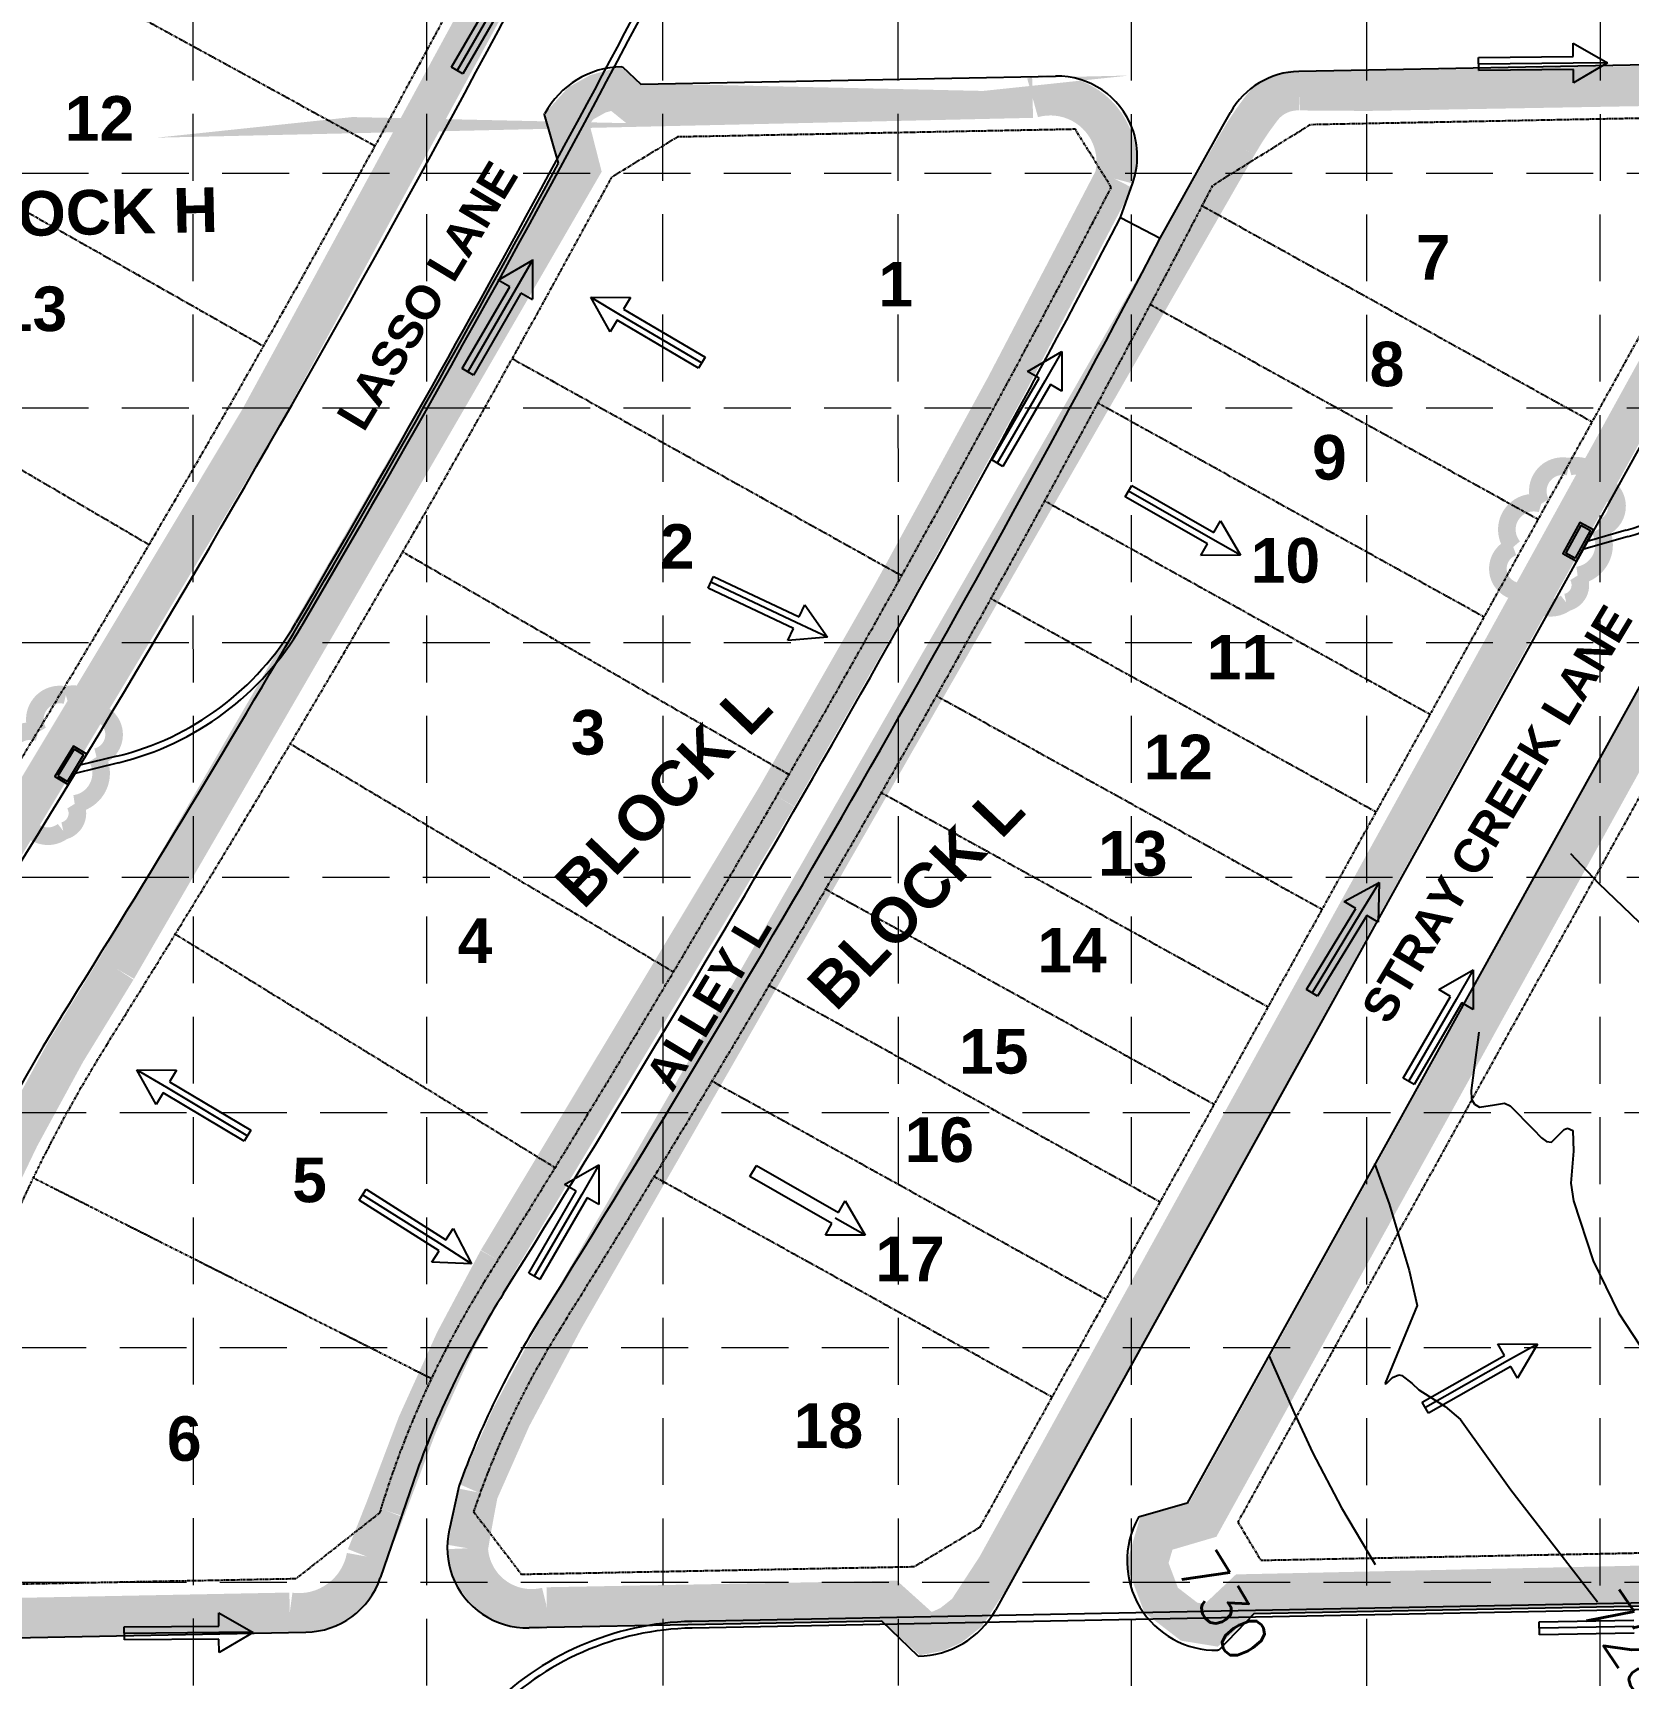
# Model space of a CAD drawing. Header units: inches. Extents: x 2520351 to 2523325, y 7106287 to 7111535.
# Drawn here: x 2520900.6 to 2521258.4, y 7106847.3 to 7107216.3 of the extents above; entities that cross this region are included whole.
import ezdxf
from ezdxf.enums import TextEntityAlignment as Align

# ---------------------------------------------------------------- set-up
doc = ezdxf.new("R2010")
doc.units = ezdxf.units.IN
doc.header["$MEASUREMENT"] = 0
for name, pattern in [('DASHED', [0.75, 0.5, -0.25]), ('HIDDEN', [0.375, 0.25, -0.125]), ('XSITE-SC2$0$PHANTOM2', [1.25, 0.625, -0.125, 0.125, -0.125, 0.125, -0.125])]:
    doc.linetypes.add(name, pattern=pattern)
for name, color, linetype in [('1 EROSION BLANKET', 84, 'Continuous'), ('CONTOURS', 35, 'Continuous'), ('GRID', 254, 'DASHED'), ('LEGEND', 7, 'Continuous'), ('STORM', 5, 'Continuous'), ('TITLE-TXT', 7, 'Continuous'), ('XDAM-sc2$0$ARROWSHADE', 9, 'Continuous'), ('XPAV-sc2$0$P-ALLEY', 11, 'Continuous'), ('XPAV-sc2$0$P-FOC', 11, 'Continuous'), ('XSITE-SC$0$bdy-65acres', 1, 'Continuous'), ('XSITE-SC2$0$1-BLOCK-NUMBER', 251, 'Continuous'), ('XSITE-SC2$0$1-LOT NUMBER', 251, 'Continuous'), ('XSITE-SC2$0$P-LOTS', 251, 'XSITE-SC2$0$PHANTOM2'), ('XSITE-SC2$0$P-ROW-01', 3, 'XSITE-SC2$0$PHANTOM2')]:
    doc.layers.add(name, color=color, linetype=linetype)
doc.styles.get("Standard").update_dxf_attribs({"font": 'ARIALBD.TTF'})
doc.styles.add('STREET', font='ARIALBD.TTF', dxfattribs={"height": 15})
doc.styles.add('XTOPO-SC1-sec$0$L100', font='simplex', dxfattribs={"height": 10})

msp = doc.modelspace()

# ---------------------------------------------------------------- linework, layer by layer
for p, q in [((2520994.469848324, 7107208.605812022), (2521005.107984765, 7107226.957548859)), ((2521007.616265262, 7107225.503548598), (2520996.97812882, 7107207.15181176)), ((2521246.057065231, 7107211.012486827), (2521246.025009441, 7107214.013684961)), ((2521246.025009441, 7107214.013684961), (2521253.781446911, 7107209.645288655)), ((2521224.846104265, 7107210.785932601), (2521246.057065231, 7107211.012486827)), ((2521224.877069266, 7107207.886858788), (2521224.846104265, 7107210.785932601)), ((2520996.97812882, 7107207.15181176), (2520994.469848324, 7107208.605812022)), ((2521246.088030232, 7107208.113413014), (2521224.877069266, 7107207.886858788)), ((2521246.120086022, 7107205.112214879), (2521246.088030232, 7107208.113413014)), ((2521253.781446911, 7107209.645288655), (2521246.120086022, 7107205.112214879)), ((2521004.936112463, 7107160.888358979), (2521012.653209287, 7107165.325883643)), ((2521012.653209287, 7107165.502909917), (2521012.637670006, 7107156.600945693)), ((2520996.894614546, 7107141.031402492), (2521007.532750987, 7107159.383139329)), ((2521007.532750987, 7107159.383139329), (2521004.936112463, 7107160.888358979)), ((2521010.041031483, 7107157.929139068), (2520999.402895042, 7107139.57740223)), ((2521012.637670006, 7107156.423919418), (2521010.041031483, 7107157.929139068)), ((2521030.076852435, 7107149.281468754), (2521025.696525283, 7107157.03117472)), ((2521025.696525283, 7107157.03117472), (2521034.598131098, 7107156.94979637)), ((2521034.598131098, 7107156.94979637), (2521033.073747714, 7107154.364361568)), ((2521031.60123582, 7107151.866903556), (2521030.076852435, 7107149.281468754)), ((2521049.87379038, 7107141.093327466), (2521031.60123582, 7107151.866903556)), ((2521033.073747714, 7107154.364361568), (2521051.346302274, 7107143.590785479)), ((2521123.680578387, 7107140.410078186), (2521131.397675211, 7107144.847602849)), ((2521131.397675211, 7107144.847602849), (2521131.38213593, 7107135.945638624)), ((2520999.402895042, 7107139.57740223), (2520996.894614546, 7107141.031402492)), ((2521051.346302274, 7107143.590785479), (2521049.87379038, 7107141.093327466)), ((2521126.27721691, 7107138.904858535), (2521123.680578387, 7107140.410078186)), ((2521115.639080469, 7107120.553121698), (2521126.27721691, 7107138.904858535)), ((2521128.785497406, 7107137.450858274), (2521118.147360965, 7107119.099121436)), ((2521131.38213593, 7107135.945638624), (2521128.785497406, 7107137.450858274)), ((2521118.147360965, 7107119.099121436), (2521115.639080469, 7107120.553121698)), ((2521145.596252536, 7107112.278132357), (2521147.03787523, 7107114.793547195)), ((2521147.03787523, 7107114.793547195), (2521165.441810211, 7107104.245970738)), ((2521164.000187517, 7107101.730555899), (2521145.596252536, 7107112.278132357)), ((2521165.441810211, 7107104.245970738), (2521166.934216276, 7107106.849994922)), ((2521166.934216276, 7107106.849994922), (2521171.409714171, 7107099.154858333)), ((2521162.507781452, 7107099.126531715), (2521164.000187517, 7107101.730555899)), ((2521171.409714171, 7107099.154858333), (2521162.507781452, 7107099.126531715)), ((2521052.009063041, 7107091.794440878), (2521053.246755583, 7107094.416216035)), ((2521053.246755583, 7107094.416216035), (2521072.428871705, 7107085.360686619)), ((2521071.191179163, 7107082.738911461), (2521052.009063041, 7107091.794440878)), ((2521072.428871705, 7107085.360686619), (2521073.710163865, 7107088.074817828)), ((2521073.710163865, 7107088.074817828), (2521078.781562437, 7107080.758662755)), ((2521069.909887003, 7107080.024780253), (2521071.191179163, 7107082.738911461)), ((2521078.781562437, 7107080.758662755), (2521069.909887003, 7107080.024780253)), ((2521194.717213082, 7107021.471882225), (2521202.530621943, 7107025.737541668)), ((2521202.530621943, 7107025.737541668), (2521202.318086997, 7107016.838101381)), ((2521186.238252271, 7107001.797746073), (2521197.279905356, 7107019.909567878)), ((2521199.755394722, 7107018.400415729), (2521188.713741636, 7107000.288593925)), ((2521197.279905356, 7107019.909567878), (2521194.717213082, 7107021.471882225)), ((2521202.318086997, 7107016.838101381), (2521199.755394722, 7107018.400415729)), ((2521215.938728077, 7107001.739452108), (2521223.655824901, 7107006.176976771)), ((2521223.655824901, 7107006.176976771), (2521223.64028562, 7106997.275012546)), ((2521188.713741636, 7107000.288593925), (2521186.238252271, 7107001.797746073)), ((2521207.897230159, 7106981.88249562), (2521218.5353666, 7107000.234232457)), ((2521218.5353666, 7107000.234232457), (2521215.938728077, 7107001.739452108)), ((2521221.043647096, 7106998.780232197), (2521210.405510655, 7106980.428495359)), ((2521223.64028562, 7106997.275012546), (2521221.043647096, 7106998.780232197)), ((2520928.235925684, 7106976.009051996), (2520923.892305547, 7106983.779391283)), ((2520923.892305547, 7106983.779391283), (2520932.793426835, 7106983.655907065)), ((2520932.793426835, 7106983.655907065), (2520931.256830764, 7106981.077711895)), ((2521210.405510655, 7106980.428495359), (2521207.897230159, 7106981.88249562)), ((2520929.772521754, 7106978.587247166), (2520928.235925684, 7106976.009051996)), ((2520947.99391023, 7106967.727357943), (2520929.772521754, 7106978.587247166)), ((2520931.256830764, 7106981.077711895), (2520949.478219239, 7106970.217822673)), ((2520949.478219239, 7106970.217822673), (2520947.99391023, 7106967.727357943)), ((2521019.826280589, 7106958.025928798), (2521027.543377413, 7106962.463453461)), ((2521027.543377413, 7106962.463453461), (2521027.527838132, 7106953.561489237)), ((2521061.407058705, 7106959.801813086), (2521062.848681399, 7106962.317227925)), ((2521079.810993685, 7106949.254236628), (2521061.407058705, 7106959.801813086)), ((2521062.848681399, 7106962.317227925), (2521081.25261638, 7106951.769651468)), ((2520973.761234712, 7106954.51321663), (2520975.311438943, 7106956.963207374)), ((2520975.311438943, 7106956.963207374), (2520993.236701075, 7106945.621198318)), ((2521011.784782671, 7106938.168972311), (2521022.422919113, 7106956.520709148)), ((2521022.422919113, 7106956.520709148), (2521019.826280589, 7106958.025928798)), ((2520991.686496843, 7106943.171207574), (2520973.761234712, 7106954.51321663)), ((2521024.931199609, 7106955.066708887), (2521014.293063167, 7106936.714972049)), ((2521027.527838132, 7106953.561489237), (2521024.931199609, 7106955.066708887)), ((2521081.25261638, 7106951.769651468), (2521082.745022445, 7106954.373675652)), ((2521082.745022445, 7106954.373675652), (2521087.220520339, 7106946.678539063)), ((2520993.236701075, 7106945.621198318), (2520994.841513628, 7106948.157493744)), ((2520994.841513628, 7106948.157493744), (2520998.976345687, 7106940.274069845)), ((2521078.31858762, 7106946.650212444), (2521079.810993685, 7106949.254236628)), ((2521087.220520339, 7106946.678539063), (2521078.31858762, 7106946.650212444)), ((2520990.08168429, 7106940.634912148), (2520991.686496843, 7106943.171207574)), ((2520998.976345687, 7106940.274069845), (2520990.08168429, 7106940.634912148)), ((2521014.293063167, 7106936.714972049), (2521011.784782671, 7106938.168972311)), ((2521230.638911023, 7106919.710217343), (2521229.158834177, 7106922.321268921)), ((2521229.158834177, 7106922.321268921), (2521238.060533451, 7106922.250851854)), ((2521212.18530995, 7106909.249777611), (2521230.638911023, 7106919.710217343)), ((2521238.060533451, 7106922.250851854), (2521233.548700881, 7106914.576962658)), ((2521232.068624035, 7106917.188014236), (2521213.615022963, 7106906.727574506)), ((2521233.548700881, 7106914.576962658), (2521232.068624035, 7106917.188014236)), ((2521213.615022963, 7106906.727574506), (2521212.18530995, 7106909.249777611)), ((2520978.562690768, 7106869.947503245), (2520978.509715369, 7106869.792625757)), ((2520942.299806679, 7106858.981028832), (2520942.27642491, 7106861.982307077)), ((2520942.27642491, 7106861.982307077), (2520950.020204702, 7106857.591511812)), ((2521238.438743405, 7106859.942475567), (2521259.647504862, 7106860.322777239)), ((2521238.490722314, 7106857.043702378), (2521238.438743405, 7106859.942475567)), ((2520921.088279526, 7106858.815778237), (2520942.299806679, 7106858.981028832)), ((2520921.110865663, 7106855.916627038), (2520921.088279526, 7106858.815778237)), ((2520942.322392816, 7106856.081877633), (2520921.110865663, 7106855.916627038)), ((2520942.345774584, 7106853.080599387), (2520942.322392816, 7106856.081877633)), ((2520950.020204702, 7106857.591511812), (2520942.345774584, 7106853.080599387)), ((2521259.699483771, 7106857.42400405), (2521238.490722314, 7106857.043702378))]:
    msp.add_line(p, q)
at = {"layer": '1 EROSION BLANKET', "const_width": 9}
for points in [[(2521195.992286881, 7107654.894283573), (2521135.260708578, 7107501.337285685), (2521083.121727072, 7107383.958294882), (2521022.462628948, 7107260.225515308), (2520951.567442554, 7107129.84697507), (2520888.035789388, 7107023.84931339, 0.08205556612151732), (2520836.752622368, 7106906.778346607), (2520835.524188913, 7106900.469971705), (2520832.74437989, 7106893.029686608), (2520826.012902437, 7106886.012902357, 0.953359167618348), (2520888.258815804, 7106821.303220387, -0.1823127450529894), (2520898.062730787, 7106825.710324669), (2521300.951880341, 7106833.618125235, -0.3730737088731709), (2521317.780412186, 7106819.927091708), (2521314.165241846, 7106812.843658658), (2521314.070843906, 7106812.442456169), (2521315.709294465, 7106715.398031957)], [(2520888.106702796, 7106949.04553979, -0.03854519414521518), (2520919.367407584, 7107006.424626215), (2521023.341280822, 7107185.85846261), (2521020.453705216, 7107197.150284881), (2521023.511139213, 7107200.546317698), (2521027.332918936, 7107202.668848004), (2521031.32455705, 7107203.772560628), (2521035.316195164, 7107200.546317698), (2521042.959771641, 7107200.376516617), (2521037.40260593, 7107199.790860162), (2521124.803296903, 7107201.768865334, -0.5797970813645135), (2521143.136609916, 7107183.641186682, -0.01402207904339021), (2521067.478508424, 7107045.092806621), (2521004.92245959, 7106941.01569155, 0.0478608175703792), (2520979.564427534, 7106885.010315908), (2520975.43636115, 7106874.595282436, -0.4006551136183247), (2520958.196926634, 7106862.016379388), (2520879.337333382, 7106860.47022575)]]:
    msp.add_lwpolyline(points, format="xyb", dxfattribs=at)
msp.add_lwpolyline([(2521199.116002095, 7107203.310440645), (2521275.479491048, 7107204.651498666), (2521278.444042784, 7107208.288559691), (2521284.52289208, 7107206.470684025), (2521290.400479448, 7107201.575165162), (2521291.631501481, 7107196.160414764), (2521292.141655676, 7107191.10075896), (2521290.27736873, 7107186.930720225), (2521116.789213193, 7106872.267477411), (2521110.121138867, 7106862.036069552), (2521106.489142772, 7106859.161171242), (2521103.466944088, 7106857.796762633), (2521100.862579333, 7106857.295553364), (2521092.699124463, 7106864.641294328), (2521015.861704375, 7106863.205020539, -0.4734550758998551), (2520998.151421175, 7106876.451833212, -0.006828005276696571), (2521000.429608093, 7106888.981908235), (2521007.85264455, 7106905.775939262), (2521019.61255366, 7106927.847896994), (2521170.688819321, 7107191.221709628, -0.03456145660968889), (2521176.185017212, 7107199.463347469, -0.244188972833031), (2521184.734681082, 7107203.431536834), (2521196.76410883, 7107203.347179201)], format="xyb", close=True, dxfattribs=at)
msp.add_lwpolyline([(2521334.610902495, 7107193.189584271), (2521162.980051555, 7106882.81951368), (2521152.549360134, 7106879.749258492), (2521150.561792168, 7106872.966058469), (2521153.640735203, 7106864.810345415), (2521159.912808211, 7106859.985751441), (2521164.896365509, 7106859.174738313), (2521172.255794478, 7106866.12627301), (2521408.503644993, 7106871.259025331)], dxfattribs=at)
at = {"layer": 'CONTOURS'}
for p, q in [((2521245.45, 7107032.28, 726), (2521251.75, 7107025.62, 726)), ((2521251.75, 7107025.62, 726), (2521260.85, 7107016.91, 726)), ((2521224.86, 7106992.22, 727), (2521223.14, 7106979.100000001, 727)), ((2521223.14, 7106979.100000001, 727), (2521223.26, 7106977.18, 727)), ((2521223.26, 7106977.18, 727), (2521223.95, 7106976.04, 727)), ((2521223.95, 7106976.04, 727), (2521225.04, 7106975.37, 727)), ((2521225.04, 7106975.37, 727), (2521228.44, 7106975.92, 727)), ((2521228.44, 7106975.92, 727), (2521230.62, 7106976.29, 727)), ((2521230.62, 7106976.29, 727), (2521231.95, 7106975.7, 727)), ((2521231.95, 7106975.7, 727), (2521237.1, 7106970.45, 727)), ((2521237.1, 7106970.45, 727), (2521238.92, 7106968.49, 727)), ((2521241.22, 7106967.51, 727), (2521244.02, 7106970.34, 727)), ((2521244.02, 7106970.34, 727), (2521244.77, 7106970.68, 727)), ((2521244.77, 7106970.68, 727), (2521245.96, 7106970.16, 727)), ((2521238.92, 7106968.49, 727), (2521240.09, 7106967.68, 727)), ((2521240.09, 7106967.68, 727), (2521241.22, 7106967.51, 727)), ((2521245.96, 7106970.16, 727), (2521246.15, 7106965.48, 727)), ((2521246.15, 7106965.48, 727), (2521245.49, 7106958.33, 727)), ((2521201.49, 7106962.76, 728), (2521204.81, 7106953.69, 728)), ((2521245.49, 7106958.33, 727), (2521246.1, 7106954.34, 727)), ((2521204.81, 7106953.69, 728), (2521209.26, 7106938.73, 728)), ((2521246.1, 7106954.34, 727), (2521250.51, 7106940.9, 727)), ((2521250.51, 7106940.9, 727), (2521256.25, 7106929.26, 727)), ((2521209.26, 7106938.73, 728), (2521211.05, 7106930.93, 728)), ((2521211.05, 7106930.93, 728), (2521203.87, 7106913.45, 728)), ((2521256.25, 7106929.26, 727), (2521262.66, 7106919.47, 727)), ((2521177.78, 7106919.72, 729), (2521183.45, 7106906.850000001, 729)), ((2521205.56, 7106914.77, 728), (2521206.94, 7106915.350000001, 728)), ((2521206.94, 7106915.350000001, 728), (2521207.64, 7106915.2, 728)), ((2521207.64, 7106915.2, 728), (2521209.97, 7106913.42, 728)), ((2521203.87, 7106913.45, 728), (2521203.88, 7106913.43, 728)), ((2521203.88, 7106913.43, 728), (2521203.91, 7106913.4, 728)), ((2521203.91, 7106913.4, 728), (2521204.07, 7106913.36, 728)), ((2521204.07, 7106913.36, 728), (2521205.56, 7106914.77, 728)), ((2521209.97, 7106913.42, 728), (2521211.47, 7106912.01, 728)), ((2521211.47, 7106912.01, 728), (2521217.32, 7106908.24, 728)), ((2521217.32, 7106908.24, 728), (2521220.77, 7106905.34, 728)), ((2521183.45, 7106906.850000001, 729), (2521187.57, 7106897.92, 729)), ((2521220.77, 7106905.34, 728), (2521232.04, 7106889.560000001, 728)), ((2521187.57, 7106897.92, 729), (2521194.11, 7106885.48, 729)), ((2521232.04, 7106889.560000001, 728), (2521251.49, 7106864.47, 728)), ((2521194.11, 7106885.48, 729), (2521201.64, 7106872.77, 729))]:
    msp.add_line(p, q, dxfattribs=at)
at = {"layer": 'GRID', "color": 252, "linetype": 'HIDDEN', "lineweight": 0, "ltscale": 60}
for p, q in [((2520936.60629452, 7106553.162528028), (2520936.384015878, 7109604.620704554)), ((2520988.924083962, 7106553.154302577), (2520989.089125219, 7109604.522866255)), ((2521041.963096641, 7106553.145963735), (2521041.679809402, 7109604.328844072)), ((2521094.792321899, 7106553.137657876), (2521094.254575263, 7109604.373850085)), ((2521147.01604108, 7106553.129447215), (2521147.027853245, 7109604.342119013)), ((2521199.803207225, 7106553.12114797), (2521199.746904691, 7109604.329705953)), ((2521252.119850714, 7106553.112922698), (2521252.224922766, 7109604.323088295)), ((2520673.048489401, 7107184.894510286), (2522673.451787884, 7107184.894510286)), ((2520673.048489401, 7107132.25231822), (2522673.451787884, 7107132.25231822)), ((2520673.048489401, 7107079.610126154), (2522673.451787884, 7107079.610126154)), ((2520673.048489401, 7107026.96793409), (2522673.451787884, 7107026.96793409)), ((2520672.548704452, 7106974.149737362), (2522672.952002935, 7106974.149737362)), ((2520672.548704452, 7106921.507545297), (2522672.952002935, 7106921.507545297)), ((2520672.548704452, 7106868.865353231), (2522672.952002935, 7106868.865353231))]:
    msp.add_line(p, q, dxfattribs=at)
at = {"layer": 'LEGEND', "color": 170, "ltscale": 100, "const_width": 3.949229689788732}
for points in [[(2521251.94691161, 7107105.137582112, 0.5205670505517462), (2521251.94691161, 7107105.137582112, 0.7651954600696135), (2521252.18689169, 7107115.136020545, 0.4178788784126488), (2521245.075126301, 7107118.995463691, 0.6649002420699669), (2521238.892602002, 7107110.723785057, 0.744833174426672), (2521232.61731368, 7107101.021956573, 0.9756416855879776), (2521235.775470645, 7107091.205168484, 0.5205670505517462), (2521244.490578054, 7107088.577062496, 0.5205670505517462), (2521247.049747311, 7107094.634252987, 0.5402640007904789), (2521251.94691161, 7107105.137582112)], [(2520914.850435781, 7107053.906394072, 0.5205670505517462), (2520914.850435781, 7107053.906394072, 0.7651954600696135), (2520915.090415861, 7107063.904832505, 0.4178788784126488), (2520907.978650473, 7107067.76427565, 0.6649002420699669), (2520901.796126173, 7107059.492597017, 0.744833174426672), (2520895.520837851, 7107049.790768533, 0.9756416855879776), (2520898.678994816, 7107039.973980444, 0.5205670505517462), (2520907.394102226, 7107037.345874456, 0.5205670505517462), (2520909.953271482, 7107043.403064947, 0.5402640007904789), (2520914.850435781, 7107053.906394072)]]:
    msp.add_lwpolyline(points, format="xyb", close=True, dxfattribs=at)
at = {"layer": 'STORM', "color": 5}
for p, q in [((2521258.368379721, 7107103.352325803), (2521248.184293871, 7107100.427835942)), ((2521257.954367738, 7107104.794058814), (2521249.212014901, 7107102.283580936)), ((2520919.774301698, 7107052.629254883), (2520910.033986123, 7107050.243611437)), ((2520919.417459321, 7107054.08619123), (2520911.132410596, 7107052.056978516))]:
    msp.add_line(p, q, dxfattribs=at)
at = {"layer": 'STORM', "color": 5, "ltscale": 0.25}
for p, q in [((2521351.76720919, 7106865.915341972), (2521048.389880896, 7106860.046261613)), ((2521315.6343531, 7106863.71604191), (2521048.418894183, 7106858.54654223))]:
    msp.add_line(p, q, dxfattribs=at)
at = {"layer": 'STORM', "color": 5}
for points in [[(2521114.791708039, 7107377.005357635, -0.02364242063049777), (2520960.864172275, 7107083.255888095), (2520960.864167829, 7107083.255888636)], [(2521069.614729925, 7107286.875160938, -0.01645513617715852), (2520959.56992185, 7107084.014120141)]]:
    msp.add_lwpolyline(points, format="xyb", dxfattribs=at)
for points in [[(2521246.760265028, 7107097.856482121), (2521250.636043744, 7107104.85493476), (2521247.574220714, 7107106.550587948), (2521243.698441998, 7107099.552135309)], [(2521246.760265028, 7107097.856482121), (2521250.636043744, 7107104.85493476), (2521247.574220714, 7107106.550587948), (2521243.698441998, 7107099.552135309)], [(2521246.565097908, 7107098.536121581), (2521249.956404284, 7107104.659767641), (2521247.769387835, 7107105.870948489), (2521244.378081458, 7107099.747302429)], [(2520905.517178945, 7107049.542362366), (2520908.510799986, 7107047.729013789), (2520912.655596733, 7107054.571576166), (2520909.661975691, 7107056.384924744)], [(2520906.203888891, 7107049.710972718), (2520908.342189634, 7107048.415723734), (2520911.968886788, 7107054.402965814), (2520909.830586043, 7107055.698214799)]]:
    msp.add_lwpolyline(points, close=True, dxfattribs=at)
msp.add_lwpolyline([(2520908.510799986, 7107047.729013789), (2520912.655596733, 7107054.571576166), (2520909.661975691, 7107056.384924744), (2520905.517178945, 7107049.542362366), (2520908.510799986, 7107047.729013789)], dxfattribs=at)
for centre, radius, start, end in [((2521240.220854479, 7107166.5482895), 64.25000000127977, 286.0220926937976, 331.022092677271), ((2521240.220854481, 7107166.5482895), 65.75000000028336, 286.0220926933208, 331.0220926762883), ((2520904.132585769, 7107116.491976346), 64.25036478794965, 283.7623643076067, 329.6361776691137), ((2520904.132585769, 7107116.491976346), 65.75036478794965, 283.7623643076067, 329.6361776691137)]:
    msp.add_arc(centre, radius, start, end, dxfattribs=at)
at = {"layer": 'STORM', "color": 5, "ltscale": 0.25}
for radius in [65.75000000039604, 64.25000000039604]:
    msp.add_arc((2521049.661629971, 7106794.30856197), radius, 91.10829503856762, 136.108295038351, dxfattribs=at)
at = {"layer": 'XDAM-sc2$0$ARROWSHADE'}
for p, q in [((2521006.362125013, 7107226.230548728), (2520995.723988572, 7107207.87881189)), ((2521246.072547731, 7107209.56294992), (2521224.861586766, 7107209.336395695)), ((2521253.781446911, 7107209.645288655), (2521246.072547731, 7107209.56294992)), ((2521012.653209287, 7107165.325883643), (2521008.786891235, 7107158.656139199)), ((2521008.786891235, 7107158.656139199), (2520998.148754794, 7107140.304402361)), ((2521025.696525283, 7107157.03117472), (2521032.337491767, 7107153.115632562)), ((2521032.337491767, 7107153.115632562), (2521050.610046327, 7107142.342056473)), ((2521131.397675211, 7107144.847602849), (2521127.531357158, 7107138.177858405)), ((2521127.531357158, 7107138.177858405), (2521116.893220717, 7107119.826121567)), ((2521164.720998864, 7107102.988263318), (2521146.317063883, 7107113.535839776)), ((2521171.409714171, 7107099.154858333), (2521164.720998864, 7107102.988263318)), ((2521071.810025434, 7107084.04979904), (2521052.627909312, 7107093.105328456)), ((2521078.781562437, 7107080.758662755), (2521071.810025434, 7107084.04979904)), ((2521202.530621943, 7107025.737541668), (2521198.517650039, 7107019.154991803)), ((2521198.517650039, 7107019.154991803), (2521187.475996954, 7107001.043169999)), ((2521223.655824901, 7107006.176976771), (2521219.789506848, 7106999.507232327)), ((2521219.789506848, 7106999.507232327), (2521209.151370407, 7106981.155495489)), ((2520923.892305547, 7106983.779391283), (2520930.514676259, 7106979.832479531)), ((2520930.514676259, 7106979.832479531), (2520948.736064734, 7106968.972590308)), ((2521027.543377413, 7106962.463453461), (2521023.677059361, 7106955.793709017)), ((2520992.461598959, 7106944.396202946), (2520974.536336828, 7106955.738212002)), ((2521023.677059361, 7106955.793709017), (2521013.038922919, 7106937.441972179)), ((2521087.220520339, 7106946.678539063), (2521080.531805032, 7106950.511944048)), ((2520998.976345687, 7106940.274069845), (2520992.461598959, 7106944.396202946)), ((2521238.060533451, 7106922.250851854), (2521231.353767529, 7106918.449115789)), ((2521231.353767529, 7106918.449115789), (2521212.900166457, 7106907.988676059)), ((2520942.311099747, 7106857.531453232), (2520921.099572595, 7106857.366202638)), ((2520950.020204702, 7106857.591511812), (2520942.311099747, 7106857.531453232)), ((2521259.673494317, 7106858.873390644), (2521238.46473286, 7106858.493088972))]:
    msp.add_line(p, q, dxfattribs=at)
at = {"layer": 'XPAV-sc2$0$P-ALLEY', "color": 7}
for p, q in [((2521153.414519898, 7107170.260524557), (2521167.426195333, 7107195.346659453)), ((2521144.556143263, 7107174.900477509), (2521147.280173304, 7107182.675358325)), ((2521144.556143263, 7107174.900477509), (2521153.414519898, 7107170.260524557)), ((2520986.682884509, 7106893.687488356), (2520978.562690768, 7106869.947503245)), ((2520996.0881512, 7106890.290289734), (2520993.926230197, 7106880.447538541))]:
    msp.add_line(p, q, dxfattribs=at)
for centre, radius, start, end in [((2521130.29264615, 7107188.627158152), 18, 340.6914307192413, 20.57951575115962), ((2517933.394612666, 7108856.883422781), 3625.000000519971, 327.9582104431212, 332.3547813592118), ((2517933.394612841, 7108856.883422671), 3635.00000031354, 327.9582104431267, 332.3547813594782), ((2521183.158740499, 7106822.720068825), 208.8998243701429, 147.9155049195993, 160.1401925189541), ((2521183.158740499, 7106822.720068825), 198.8998243701429, 147.9155049195993, 160.1401925189564), ((2521011.507135558, 7106876.585962869), 18, 167.6119288403478, 200.5795155518269)]:
    msp.add_arc(centre, radius, start, end, dxfattribs=at)
at = {"layer": 'XPAV-sc2$0$P-FOC', "color": 7}
for p, q in [((2521032.63952115, 7107208.742095782), (2521032.846589186, 7107208.74610168)), ((2521032.846589186, 7107208.746101681), (2521036.923209636, 7107204.824218757)), ((2521036.92320964, 7107204.824218754), (2521129.944486705, 7107206.623790753)), ((2521272.722972587, 7107209.38595628), (2521184.532018906, 7107207.679830803)), ((2521018.498027895, 7107187.092740988), (2521015.31737843, 7107198.045744163)), ((2521167.426195333, 7107195.346659453), (2521169.16547587, 7107198.460621545)), ((2521329.389882601, 7107193.393274139), (2521159.467775651, 7106886.566722701)), ((2521294.341417079, 7107183.773265167), (2521116.467077685, 7106862.5874517)), ((2521159.467775651, 7106886.566722701), (2521148.593544296, 7106883.44404878)), ((2521148.593544295, 7106883.444048779), (2521148.493206789, 7106883.262870406)), ((2521408.207837502, 7106866.257091435), (2521174.426732334, 7106861.734406483)), ((2521090.997586753, 7106860.120402037), (2521011.855295002, 7106858.589330267)), ((2521099.149724424, 7106852.27769755), (2521090.996214407, 7106860.121722294)), ((2521174.426732333, 7106861.734406483), (2521166.582966488, 7106853.581165578)), ((2520880.953380567, 7106856.056926645), (2520961.826619875, 7106857.621485002)), ((2521166.582966488, 7106853.581165579), (2521166.376182211, 7106853.577165169))]:
    msp.add_line(p, q, dxfattribs=at)
for centre, radius, start, end in [((2517933.394613151, 7108856.883422516), 3481.99999997021, 327.95889976237, 339.1696295609493), ((2521033.026364974, 7107188.745837337), 20, 91.10829503649245, 151.7120695447176), ((2521130.29264615, 7107188.627158152), 18, 20.57951575115962, 91.10829504490526), ((2521184.880338061, 7107189.683201292), 18, 91.1088035148275, 150.815171396547), ((2517933.394613151, 7108856.883422516), 3499.999999969526, 331.708722634552, 331.7120695455174), ((2517933.39461315, 7108856.883422514), 3507.999999969118, 327.9589506272509, 331.5758417197021), ((2521184.775376958, 7106822.097672718), 327.6003540743269, 147.9801346408568, 170.5631282782066), ((2521165.989338387, 7106873.573423615), 20, 151.022092681681, 271.108295034988), ((2520961.478460432, 7106875.618117604), 18, 271.108295041884, 341.1172705599072), ((2521011.507135558, 7106876.585962869), 18, 200.5795155518269, 271.108295040402), ((2521098.970946087, 7106872.276898492), 20, 270.5121690280494, 331.0220926807267)]:
    msp.add_arc(centre, radius, start, end, dxfattribs=at)
at = {"layer": 'XSITE-SC$0$bdy-65acres', "color": 7}
msp.add_arc((2517933.394612807, 7108856.883421455), 3359.999999970122, 327.9588800533001, 340.7722350744587, dxfattribs=at)
at = {"layer": 'XSITE-SC2$0$P-LOTS'}
for p, q in [((2520880.867174359, 7107243.810112922), (2520977.364962928, 7107190.999421827)), ((2520880.867174359, 7107243.810112922), (2520977.364962928, 7107190.999421827)), ((2520880.867174359, 7107243.810112922), (2520977.364962928, 7107190.999421827)), ((2520880.867174359, 7107243.810112922), (2520977.364962928, 7107190.999421827)), ((2520856.641630928, 7107200.312604723), (2520952.346314599, 7107146.077873833)), ((2520856.641630928, 7107200.312604723), (2520952.346314599, 7107146.077873833)), ((2520856.641630928, 7107200.312604723), (2520952.346314599, 7107146.077873833)), ((2520856.641630928, 7107200.312604723), (2520952.346314599, 7107146.077873833)), ((2521250.312283916, 7107129.039541013), (2521162.827236029, 7107177.489206122)), ((2521250.312283916, 7107129.039541013), (2521162.827236029, 7107177.489206122)), ((2521250.312283916, 7107129.039541013), (2521162.827236029, 7107177.489206122)), ((2521250.312283916, 7107129.039541013), (2521162.827236029, 7107177.489206122)), ((2520831.774216574, 7107157.178837632), (2520926.664796682, 7107101.531966322)), ((2520831.774216574, 7107157.178837632), (2520926.664796682, 7107101.531966322)), ((2520831.774216574, 7107157.178837632), (2520926.664796682, 7107101.531966322)), ((2520831.774216574, 7107157.178837632), (2520926.664796682, 7107101.531966322)), ((2521238.200475426, 7107107.169376516), (2521151.213801034, 7107155.343039845)), ((2521238.200475426, 7107107.169376516), (2521151.213801034, 7107155.343039845)), ((2521238.200475426, 7107107.169376516), (2521151.213801034, 7107155.343039845)), ((2521238.200475426, 7107107.169376516), (2521151.213801034, 7107155.343039845)), ((2521008.117806655, 7107143.26814943), (2521095.467892186, 7107094.585894349)), ((2521008.117806655, 7107143.26814943), (2521095.467892186, 7107094.585894349)), ((2521008.117806655, 7107143.26814943), (2521095.467892186, 7107094.585894349)), ((2521008.117806655, 7107143.26814943), (2521095.467892186, 7107094.585894349)), ((2521226.088666937, 7107085.299212019), (2521139.450072709, 7107133.280106782)), ((2521226.088666937, 7107085.299212019), (2521139.450072709, 7107133.280106782)), ((2521226.088666937, 7107085.299212019), (2521139.450072709, 7107133.280106782)), ((2521226.088666937, 7107085.299212019), (2521139.450072709, 7107133.280106782)), ((2521213.976858448, 7107063.429047523), (2521127.53610034, 7107111.300379636)), ((2521213.976858448, 7107063.429047523), (2521127.53610034, 7107111.300379636)), ((2521213.976858448, 7107063.429047523), (2521127.53610034, 7107111.300379636)), ((2521213.976858448, 7107063.429047523), (2521127.53610034, 7107111.300379636)), ((2521070.175741732, 7107049.951173884), (2520983.524331681, 7107099.866431626)), ((2521070.175741732, 7107049.951173884), (2520983.524331681, 7107099.866431626)), ((2521070.175741732, 7107049.951173884), (2520983.524331681, 7107099.866431626)), ((2521070.175741732, 7107049.951173884), (2520983.524331681, 7107099.866431626)), ((2521201.865049958, 7107041.558883027), (2521115.471911929, 7107089.403842896)), ((2521201.865049958, 7107041.558883027), (2521115.471911929, 7107089.403842896)), ((2521201.865049958, 7107041.558883027), (2521115.471911929, 7107089.403842896)), ((2521201.865049958, 7107041.558883027), (2521115.471911929, 7107089.403842896)), ((2521189.753241468, 7107019.688718529), (2521103.257514217, 7107067.590492832)), ((2521189.753241468, 7107019.688718529), (2521103.257514217, 7107067.590492832)), ((2521189.753241468, 7107019.688718529), (2521103.257514217, 7107067.590492832)), ((2521189.753241468, 7107019.688718529), (2521103.257514217, 7107067.590492832)), ((2521044.253584958, 7107005.679366421), (2520958.31825469, 7107056.817601183)), ((2521044.253584958, 7107005.679366421), (2520958.31825469, 7107056.817601183)), ((2521044.253584958, 7107005.679366421), (2520958.31825469, 7107056.817601183)), ((2521044.253584958, 7107005.679366421), (2520958.31825469, 7107056.817601183)), ((2521177.641432979, 7106997.818554034), (2521090.892892684, 7107045.860337485)), ((2521177.641432979, 7106997.818554034), (2521090.892892684, 7107045.860337485)), ((2521177.641432979, 7106997.818554034), (2521090.892892684, 7107045.860337485)), ((2521177.641432979, 7106997.818554034), (2521090.892892684, 7107045.860337485)), ((2521165.52962449, 7106975.948389537), (2521078.378011542, 7107024.213396676)), ((2521165.52962449, 7106975.948389537), (2521078.378011542, 7107024.213396676)), ((2521165.52962449, 7106975.948389537), (2521078.378011542, 7107024.213396676)), ((2521165.52962449, 7106975.948389537), (2521078.378011542, 7107024.213396676)), ((2521017.706628199, 7106961.779363736), (2520932.50463818, 7107014.130304215)), ((2521017.706628199, 7106961.779363736), (2520932.50463818, 7107014.130304215)), ((2521017.706628199, 7106961.779363736), (2520932.50463818, 7107014.130304215)), ((2521017.706628199, 7106961.779363736), (2520932.50463818, 7107014.130304215)), ((2521153.417815999, 7106954.07822504), (2521065.712813708, 7107002.649702017)), ((2521153.417815999, 7106954.07822504), (2521065.712813708, 7107002.649702017)), ((2521153.417815999, 7106954.07822504), (2521065.712813708, 7107002.649702017)), ((2521153.417815999, 7106954.07822504), (2521065.712813708, 7107002.649702017)), ((2521141.30600751, 7106932.208060544), (2521052.897220761, 7106981.169296939)), ((2521141.30600751, 7106932.208060544), (2521052.897220761, 7106981.169296939)), ((2521141.30600751, 7106932.208060544), (2521052.897220761, 7106981.169296939)), ((2521141.30600751, 7106932.208060544), (2521052.897220761, 7106981.169296939)), ((2520989.892893502, 7106914.515750913), (2520900.591412698, 7106959.5184789)), ((2520989.892893502, 7106914.515750913), (2520900.591412698, 7106959.5184789)), ((2520989.892893502, 7106914.515750913), (2520900.591412698, 7106959.5184789)), ((2520989.892893502, 7106914.515750913), (2520900.591412698, 7106959.5184789)), ((2521129.19419902, 7106910.337896046), (2521039.931132889, 7106959.772236711)), ((2521129.19419902, 7106910.337896046), (2521039.931132889, 7106959.772236711)), ((2521129.19419902, 7106910.337896046), (2521039.931132889, 7106959.772236711)), ((2521129.19419902, 7106910.337896046), (2521039.931132889, 7106959.772236711))]:
    msp.add_line(p, q, dxfattribs=at)
at = {"layer": 'XSITE-SC2$0$P-ROW-01', "color": 7}
for p, q in [((2521187.094433973, 7107195.727157469), (2521165.22324646, 7107182.104725287)), ((2521187.094433973, 7107195.727157469), (2521165.22324646, 7107182.104725287)), ((2521187.094433973, 7107195.727157469), (2521165.22324646, 7107182.104725287)), ((2521187.094433973, 7107195.727157469), (2521165.22324646, 7107182.104725287)), ((2521278.33070228, 7107197.492197018), (2521187.094433972, 7107195.727157469)), ((2521278.33070228, 7107197.492197018), (2521187.094433972, 7107195.727157469)), ((2521278.33070228, 7107197.492197018), (2521187.094433972, 7107195.727157469)), ((2521278.33070228, 7107197.492197018), (2521187.094433972, 7107195.727157469)), ((2521045.196808452, 7107192.982032908), (2521030.45863425, 7107183.983398775)), ((2521045.196808452, 7107192.982032908), (2521030.45863425, 7107183.983398775)), ((2521045.196808452, 7107192.982032908), (2521030.45863425, 7107183.983398775)), ((2521045.196808452, 7107192.982032908), (2521030.45863425, 7107183.983398775)), ((2521134.378614481, 7107194.70732722), (2521045.196808452, 7107192.982032908)), ((2521134.378614481, 7107194.70732722), (2521045.196808452, 7107192.982032908)), ((2521134.378614481, 7107194.70732722), (2521045.196808452, 7107192.982032908)), ((2521134.378614481, 7107194.70732722), (2521045.196808452, 7107192.982032908)), ((2521142.461946409, 7107181.685866887), (2521134.378614481, 7107194.70732722)), ((2521142.461946409, 7107181.685866887), (2521134.378614481, 7107194.70732722)), ((2521142.461946409, 7107181.685866887), (2521134.378614481, 7107194.70732722)), ((2521142.461946409, 7107181.685866887), (2521134.378614481, 7107194.70732722)), ((2521113.059585681, 7106881.203795378), (2521283.484108107, 7107188.937553132)), ((2521113.059585681, 7106881.203795378), (2521283.484108107, 7107188.937553132)), ((2521113.059585681, 7106881.203795378), (2521283.484108107, 7107188.937553132)), ((2521113.059585681, 7106881.203795378), (2521283.484108107, 7107188.937553132)), ((2521341.258584227, 7107190.055247193), (2521170.834061799, 7106882.321489438)), ((2521341.258584227, 7107190.055247193), (2521170.834061799, 7106882.321489438)), ((2521341.258584227, 7107190.055247193), (2521170.834061799, 7106882.321489438)), ((2521341.258584227, 7107190.055247193), (2521170.834061799, 7106882.321489438)), ((2520978.337470672, 7106884.375419702), (2520959.522899117, 7106869.579163046)), ((2520978.337470672, 7106884.375419702), (2520959.522899117, 7106869.579163046)), ((2520978.337470672, 7106884.375419702), (2520959.522899117, 7106869.579163046)), ((2520978.337470672, 7106884.375419702), (2520959.522899117, 7106869.579163046)), ((2520999.422839606, 7106884.673755578), (2521010.184712112, 7106870.559256876)), ((2520999.422839606, 7106884.673755578), (2521010.184712112, 7106870.559256876)), ((2520999.422839606, 7106884.673755578), (2521010.184712112, 7106870.559256876)), ((2520999.422839606, 7106884.673755578), (2521010.184712112, 7106870.559256876)), ((2521170.834061799, 7106882.321489438), (2521175.987467626, 7106873.766845552)), ((2521170.834061799, 7106882.321489438), (2521175.987467626, 7106873.766845552)), ((2521170.834061799, 7106882.321489438), (2521175.987467626, 7106873.766845552)), ((2521170.834061799, 7106882.321489438), (2521175.987467626, 7106873.766845552)), ((2521113.05958568, 7106881.203795377), (2521098.216733061, 7106872.262307666)), ((2521113.05958568, 7106881.203795377), (2521098.216733061, 7106872.262307666)), ((2521175.987467626, 7106873.766845552), (2521406.183001309, 7106878.220164709)), ((2521175.987467626, 7106873.766845552), (2521406.183001309, 7106878.220164709)), ((2521175.987467626, 7106873.766845552), (2521406.183001309, 7106878.220164709)), ((2521175.987467626, 7106873.766845552), (2521406.183001309, 7106878.220164709)), ((2521098.216733061, 7106872.262307666), (2521010.184712112, 7106870.559256876)), ((2521098.216733061, 7106872.262307666), (2521010.184712112, 7106870.559256876)), ((2520959.522899117, 7106869.579163046), (2520882.524899039, 7106868.089574333)), ((2520959.522899117, 7106869.579163046), (2520882.524899039, 7106868.089574333)), ((2520959.522899117, 7106869.579163046), (2520882.524899039, 7106868.089574333)), ((2520959.522899117, 7106869.579163046), (2520882.524899039, 7106868.089574333))]:
    msp.add_line(p, q, dxfattribs=at)
for centre, radius, start, end in [((2517933.326763533, 7108856.92113274), 3470.077520485353, 327.9589465775137, 339.7992766478878), ((2517933.326763533, 7108856.92113274), 3470.077520485353, 327.9589465775137, 339.7992766478878), ((2517933.326763533, 7108856.92113274), 3470.077520485353, 327.9589465775137, 339.7992766478878), ((2517933.326763533, 7108856.92113274), 3470.077520485353, 327.9589465775137, 339.7992766478878), ((2517933.390487327, 7108856.885929616), 3520.004827381696, 327.9587558943373, 331.6239968680376), ((2517933.390487327, 7108856.885929616), 3520.004827381696, 327.9587558943373, 331.6239968680376), ((2517933.390487327, 7108856.885929616), 3520.004827381696, 327.9587558943373, 331.6239968680376), ((2517933.390487327, 7108856.885929616), 3520.004827381696, 327.9587558943373, 331.6239968680376), ((2517933.390487327, 7108856.885929616), 3520.004827381696, 327.9587558943373, 331.6239968680376), ((2517933.394612784, 7108856.883422713), 3620.000000384732, 327.9558278482287, 332.4345373423556), ((2517933.394612784, 7108856.883422713), 3640.000000385093, 327.9558278482287, 332.6061789183012), ((2517933.394612784, 7108856.883422713), 3640.000000385093, 327.9558278482287, 332.6061789183012), ((2521183.15874049, 7106822.720068831), 313.8998243600643, 147.9230047986991, 169.8999602875951), ((2521183.15874049, 7106822.720068831), 313.8998243600643, 147.9230047986991, 169.8999602875951), ((2521183.15874049, 7106822.720068831), 313.8998243600643, 147.9230047986991, 169.8999602875951), ((2521183.15874049, 7106822.720068831), 313.8998243600643, 147.9230047986991, 169.8999602875951), ((2521183.15874049, 7106822.720068831), 313.8998243600643, 147.9230047986991, 169.8999602875951), ((2521183.158740605, 7106822.72006877), 213.8998243701429, 147.9558278482286, 163.2471411957206), ((2521183.158740605, 7106822.72006877), 193.8998243701429, 147.9558278482286, 161.366470210031), ((2521183.158740605, 7106822.72006877), 193.8998243701429, 147.9558278482286, 161.366470210031)]:
    msp.add_arc(centre, radius, start, end, dxfattribs=at)

# ---------------------------------------------------------------- texts
at = {"layer": 'CONTOURS', "style": 'XTOPO-SC1-sec$0$L100'}
for s, rotation, p in [('730', 301.1740971953532, (2521156.700035748, 7106872.040823307, 730)), ('728', 304.0705119990583, (2521247.361770079, 7106862.694338775, 728))]:
    msp.add_text(s, height=10, rotation=rotation, dxfattribs=at).set_placement(p)
at = {"layer": 'TITLE-TXT', "style": 'STREET'}
for s, p in [('LASSO LANE', (2520974.795199294, 7107126.547821489)), ('STRAY CREEK LANE', (2521204.656536771, 7106993.594606992)), ('ALLEY L', (2521044.001983901, 7106978.452509456))]:
    msp.add_text(s, height=7.5, rotation=58.93147796775421, dxfattribs=at).set_placement(p)
at = {"layer": 'XSITE-SC2$0$1-BLOCK-NUMBER'}
for s, rotation, p in [('BLOCK H', 1.240223773927483, (2520910.287761048, 7107176.022824286)), ('BLOCK L', 46.24022377392746, (2521041.942338223, 7107045.349699005)), ('BLOCK L', 46.24022377392746, (2521098.577509542, 7107022.45153389))]:
    msp.add_text(s, height=10, rotation=rotation, dxfattribs=at).set_placement(p, align=Align.MIDDLE_CENTER)
at = {"layer": 'XSITE-SC2$0$1-LOT NUMBER'}
for s, p in [('12', (2520907.762047576, 7107192.160842575)), ('7', (2521210.771854411, 7107160.980987508)), ('1', (2521090.21422284, 7107154.963526648)), ('1', (2521090.21422284, 7107154.963526648)), ('1', (2521090.21422284, 7107154.963526648)), ('13', (2520892.734691476, 7107149.457914128)), ('8', (2521200.406258452, 7107137.064175406)), ('9', (2521187.485190296, 7107116.126308311)), ('2', (2521041.166599866, 7107096.140025521)), ('2', (2521041.166599866, 7107096.140025521)), ('2', (2521041.166599866, 7107096.140025521)), ('10', (2521173.750621234, 7107093.025777196)), ('11', (2521163.890807121, 7107071.31777701)), ('3', (2521021.234811546, 7107054.465638005)), ('12', (2521149.726115504, 7107048.926028411)), ('13', (2521139.527979474, 7107027.318009093)), ('4', (2520995.889202484, 7107007.705924354)), ('14', (2521125.85260536, 7107005.600403291)), ('15', (2521108.342912906, 7106982.904854431)), ('16', (2521096.132564125, 7106963.082216213)), ('5', (2520958.740896972, 7106954.058171128)), ('17', (2521089.538248549, 7106936.349801435)), ('18', (2521071.268076187, 7106898.954437246)), ('6', (2520930.642186367, 7106896.055011319))]:
    msp.add_text(s, height=10, dxfattribs=at).set_placement(p)

doc.saveas('drawing.dxf')
